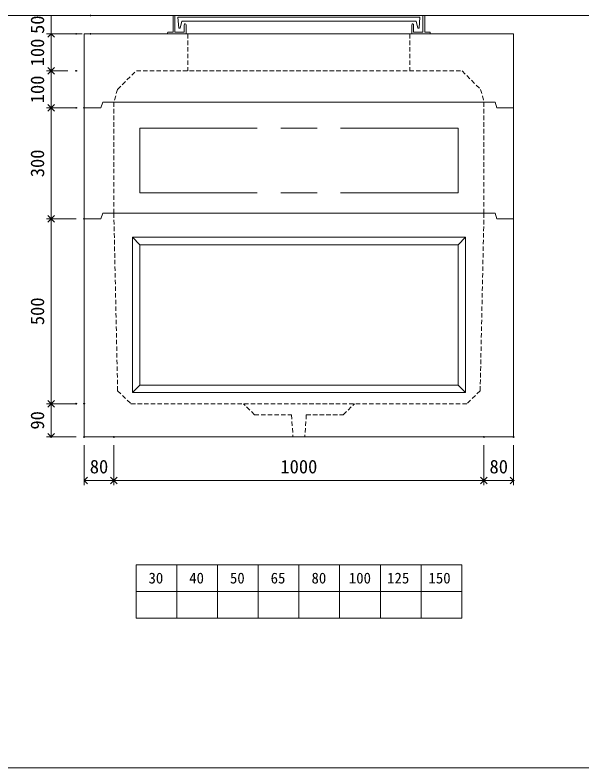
# Model space of a CAD drawing. Units: millimetres, scale not verified. Extents: x -4890 to 18490, y -2295 to 2295.
# Drawn here: x 1827 to 3359, y -1980 to 56 of the extents above; entities that cross this region are included whole.
import ezdxf
from ezdxf.enums import TextEntityAlignment as Align

# ---------------------------------------------------------------- set-up
doc = ezdxf.new("R2010")
doc.units = ezdxf.units.MM
doc.header["$LTSCALE"] = 10
doc.header["$PDMODE"] = 32
doc.header["$PDSIZE"] = 2
doc.linetypes.add('DASHED1', pattern=[1.8, 1.2, -0.6])
doc.linetypes.add('USER2', pattern=[50.8, 31.75, -6.35, 6.35, -6.35])
doc.layers.add('0-1_Defpoints', color=7, linetype='Continuous')
for name, color, linetype, lineweight in [('0-2_waku', 7, 'Continuous', 18), ('0-3_gaikei', 7, 'Continuous', 18), ('0-4_kakure', 7, 'DASHED1', 5), ('0-5_sunpou', 7, 'Continuous', 5), ('0-8_uchigawa', 6, 'Continuous', 18), ('0-A_futa', 3, 'Continuous', 18), ('0-B_GL', 4, 'Continuous', 18), ('0-D_文字１', 7, 'Continuous', 18), ('1-2_uchigawa2', 6, 'USER2', 18)]:
    doc.layers.add(name, color=color, linetype=linetype, lineweight=lineweight)
doc.styles.add('ＭＳ ゴシック', font='')
doc.styles.get('ＭＳ ゴシック').set_extended_font_data('MS Gothic')

# ---------------------------------------------------------------- blocks, each defined once
blk = doc.blocks.new('_Open90')
at = {"layer": '0-5_sunpou'}
blk.add_line((0, 0), (-1, 0), dxfattribs=at)
blk.add_lwpolyline([(-0.5, 0.5), (0, 0), (-0.5, -0.5)], dxfattribs=at)
blk = doc.blocks.new('D56')
at = {"layer": '0-1_Defpoints'}
for p in [(3461.18, 1124.36), (3541.18, 1124.36), (3541.18, 1006.94)]:
    blk.add_point(p, dxfattribs=at)
at = {"layer": '0-5_sunpou'}
for p, q in [((3461.18, 1102.36), (3461.18, 993.94)), ((3541.18, 1102.36), (3541.18, 993.94)), ((3479.18, 1006.94), (3523.18, 1006.94))]:
    blk.add_line(p, q, dxfattribs=at)
at = {"layer": '0-5_sunpou', "xscale": 18, "yscale": 18, "rotation": 180}
blk.add_blockref('_Open90', (3461.18, 1006.94), dxfattribs=at)
at = {"layer": '0-5_sunpou', "xscale": 18, "yscale": 18}
blk.add_blockref('_Open90', (3541.18, 1006.94), dxfattribs=at)
at = {"layer": '0-5_sunpou', "style": 'ＭＳ ゴシック'}
blk.add_text('80', height=36.66, dxfattribs=at).set_placement((3476.18, 1014.94), align=Align.BOTTOM_LEFT)
blk = doc.blocks.new('D57')
at = {"layer": '0-1_Defpoints'}
for p in [(3541.18, 1124.36), (4541.18, 1124.36), (4541.18, 1006.94)]:
    blk.add_point(p, dxfattribs=at)
at = {"layer": '0-5_sunpou'}
for p, q in [((3541.18, 1102.36), (3541.18, 993.94)), ((4541.18, 1102.36), (4541.18, 993.94)), ((3559.18, 1006.94), (4523.18, 1006.94))]:
    blk.add_line(p, q, dxfattribs=at)
at = {"layer": '0-5_sunpou', "xscale": 18, "yscale": 18, "rotation": 180}
blk.add_blockref('_Open90', (3541.18, 1006.94), dxfattribs=at)
at = {"layer": '0-5_sunpou', "xscale": 18, "yscale": 18}
blk.add_blockref('_Open90', (4541.18, 1006.94), dxfattribs=at)
at = {"layer": '0-5_sunpou', "style": 'ＭＳ ゴシック'}
blk.add_text('1000', height=36.66, dxfattribs=at).set_placement((3991.18, 1014.94), align=Align.BOTTOM_LEFT)
blk = doc.blocks.new('D58')
at = {"layer": '0-1_Defpoints'}
for p in [(4541.18, 1124.36), (4621.18, 1124.36), (4621.18, 1006.94)]:
    blk.add_point(p, dxfattribs=at)
at = {"layer": '0-5_sunpou'}
for p, q in [((4541.18, 1102.36), (4541.18, 993.94)), ((4621.18, 1102.36), (4621.18, 993.94)), ((4559.18, 1006.94), (4603.18, 1006.94))]:
    blk.add_line(p, q, dxfattribs=at)
at = {"layer": '0-5_sunpou', "xscale": 18, "yscale": 18, "rotation": 180}
blk.add_blockref('_Open90', (4541.18, 1006.94), dxfattribs=at)
at = {"layer": '0-5_sunpou', "xscale": 18, "yscale": 18}
blk.add_blockref('_Open90', (4621.18, 1006.94), dxfattribs=at)
at = {"layer": '0-5_sunpou', "style": 'ＭＳ ゴシック'}
blk.add_text('80', height=36.66, dxfattribs=at).set_placement((4556.18, 1014.94), align=Align.BOTTOM_LEFT)
blk = doc.blocks.new('D59')
at = {"layer": '0-1_Defpoints'}
for p in [(3461.18, 1214.36), (3371.86, 1124.36), (3461.18, 1124.36)]:
    blk.add_point(p, dxfattribs=at)
at = {"layer": '0-5_sunpou'}
for p, q in [((3439.18, 1214.36), (3358.86, 1214.36)), ((3371.86, 1196.36), (3371.86, 1142.36)), ((3439.18, 1124.36), (3358.86, 1124.36))]:
    blk.add_line(p, q, dxfattribs=at)
at = {"layer": '0-5_sunpou', "xscale": 18, "yscale": 18}
for p, rotation in [((3371.86, 1214.36), 90), ((3371.86, 1124.36), 270)]:
    blk.add_blockref('_Open90', p, dxfattribs=dict(at, rotation=rotation))
at = {"layer": '0-5_sunpou', "style": 'ＭＳ ゴシック'}
blk.add_text('90', height=36.66, rotation=90, dxfattribs=at).set_placement((3363.86, 1144.36), align=Align.BOTTOM_LEFT)
blk = doc.blocks.new('D60')
at = {"layer": '0-1_Defpoints'}
for p in [(3461.18, 2014.36), (3371.86, 1714.36), (3461.18, 1714.36)]:
    blk.add_point(p, dxfattribs=at)
at = {"layer": '0-5_sunpou'}
for p, q in [((3439.18, 2014.36), (3358.86, 2014.36)), ((3371.86, 1996.36), (3371.86, 1732.36)), ((3439.18, 1714.36), (3358.86, 1714.36))]:
    blk.add_line(p, q, dxfattribs=at)
at = {"layer": '0-5_sunpou', "xscale": 18, "yscale": 18}
for p, rotation in [((3371.86, 2014.36), 90), ((3371.86, 1714.36), 270)]:
    blk.add_blockref('_Open90', p, dxfattribs=dict(at, rotation=rotation))
at = {"layer": '0-5_sunpou', "style": 'ＭＳ ゴシック'}
blk.add_text('300', height=36.66, rotation=90, dxfattribs=at).set_placement((3363.86, 1826.86), align=Align.BOTTOM_LEFT)
blk = doc.blocks.new('D61')
at = {"layer": '0-1_Defpoints'}
for p in [(3461.18, 1714.36), (3371.86, 1214.36), (3439.18, 1214.36)]:
    blk.add_point(p, dxfattribs=at)
at = {"layer": '0-5_sunpou'}
for p, q in [((3439.18, 1714.36), (3358.86, 1714.36)), ((3371.86, 1696.36), (3371.86, 1232.36)), ((3417.18, 1214.36), (3358.86, 1214.36))]:
    blk.add_line(p, q, dxfattribs=at)
at = {"layer": '0-5_sunpou', "xscale": 18, "yscale": 18}
for p, rotation in [((3371.86, 1714.36), 90), ((3371.86, 1214.36), 270)]:
    blk.add_blockref('_Open90', p, dxfattribs=dict(at, rotation=rotation))
at = {"layer": '0-5_sunpou', "style": 'ＭＳ ゴシック'}
blk.add_text('500', height=36.66, rotation=90, dxfattribs=at).set_placement((3363.86, 1426.86), align=Align.BOTTOM_LEFT)
blk = doc.blocks.new('D70')
at = {"layer": '0-1_Defpoints'}
for p in [(3439.18, 2214.36), (3371.86, 2114.36), (3439.18, 2114.36)]:
    blk.add_point(p, dxfattribs=at)
at = {"layer": '0-5_sunpou'}
for p, q in [((3417.18, 2214.36), (3358.86, 2214.36)), ((3371.86, 2196.36), (3371.86, 2132.36)), ((3417.18, 2114.36), (3358.86, 2114.36))]:
    blk.add_line(p, q, dxfattribs=at)
at = {"layer": '0-5_sunpou', "xscale": 18, "yscale": 18}
for p, rotation in [((3371.86, 2214.36), 90), ((3371.86, 2114.36), 270)]:
    blk.add_blockref('_Open90', p, dxfattribs=dict(at, rotation=rotation))
at = {"layer": '0-5_sunpou', "style": 'ＭＳ ゴシック'}
blk.add_text('100', height=36.66, rotation=90, dxfattribs=at).set_placement((3363.86, 2126.86), align=Align.BOTTOM_LEFT)
blk = doc.blocks.new('D71')
at = {"layer": '0-1_Defpoints'}
for p in [(3439.18, 2114.36), (3371.86, 2014.36), (3439.18, 2014.36)]:
    blk.add_point(p, dxfattribs=at)
at = {"layer": '0-5_sunpou'}
for p, q in [((3417.18, 2114.36), (3358.86, 2114.36)), ((3371.86, 2096.36), (3371.86, 2032.36)), ((3417.18, 2014.36), (3358.86, 2014.36))]:
    blk.add_line(p, q, dxfattribs=at)
at = {"layer": '0-5_sunpou', "xscale": 18, "yscale": 18}
for p, rotation in [((3371.86, 2114.36), 90), ((3371.86, 2014.36), 270)]:
    blk.add_blockref('_Open90', p, dxfattribs=dict(at, rotation=rotation))
at = {"layer": '0-5_sunpou', "style": 'ＭＳ ゴシック'}
blk.add_text('100', height=36.66, rotation=90, dxfattribs=at).set_placement((3363.86, 2026.86), align=Align.BOTTOM_LEFT)
blk = doc.blocks.new('D77')
at = {"layer": '0-1_Defpoints'}
for p in [(3461.18, 1714.36), (3371.86, 1214.36), (3439.18, 1214.36)]:
    blk.add_point(p, dxfattribs=at)
at = {"layer": '0-5_sunpou'}
for p, q in [((3439.18, 1714.36), (3358.86, 1714.36)), ((3371.86, 1696.36), (3371.86, 1232.36)), ((3417.18, 1214.36), (3358.86, 1214.36))]:
    blk.add_line(p, q, dxfattribs=at)
at = {"layer": '0-5_sunpou', "xscale": 18, "yscale": 18}
for p, rotation in [((3371.86, 1714.36), 90), ((3371.86, 1214.36), 270)]:
    blk.add_blockref('_Open90', p, dxfattribs=dict(at, rotation=rotation))
at = {"layer": '0-5_sunpou', "style": 'ＭＳ ゴシック'}
blk.add_text('500', height=36.66, rotation=90, dxfattribs=at).set_placement((3363.86, 1426.86), align=Align.BOTTOM_LEFT)
blk = doc.blocks.new('D81')
at = {"layer": '0-1_Defpoints'}
for p in [(3477.96, 2264.36), (3371.86, 2214.36), (3477.96, 2214.36)]:
    blk.add_point(p, dxfattribs=at)
at = {"layer": '0-5_sunpou'}
for p, q in [((3455.96, 2264.36), (3358.86, 2264.36)), ((3371.86, 2264.36), (3371.86, 2214.36)), ((3455.96, 2214.36), (3358.86, 2214.36))]:
    blk.add_line(p, q, dxfattribs=at)
at = {"layer": '0-5_sunpou', "style": 'ＭＳ ゴシック'}
blk.add_text('50', height=36.66, rotation=90, dxfattribs=at).set_placement((3363.86, 2214.36), align=Align.BOTTOM_LEFT)

msp = doc.modelspace()

# ---------------------------------------------------------------- linework, layer by layer
at = {"layer": '0-2_waku'}
for p, q in [((2153.86, -1431.21), (2153.86, -1575.21)), ((2153.86, -1431.21), (2153.86, -1575.21)), ((2153.86, -1431.21), (2153.86, -1575.21)), ((2153.86, -1431.21), (2153.86, -1575.21)), ((2153.86, -1431.21), (3033.86, -1431.21)), ((2263.86, -1431.21), (2263.86, -1575.21)), ((2373.86, -1431.21), (2373.86, -1575.21)), ((2373.86, -1431.21), (2373.86, -1575.21)), ((2483.86, -1431.21), (2483.86, -1575.21)), ((2593.86, -1431.21), (2593.86, -1575.21)), ((2703.86, -1431.21), (2703.86, -1575.21)), ((2813.86, -1431.21), (2813.86, -1575.21)), ((2923.86, -1431.21), (2923.86, -1575.21)), ((3033.86, -1431.21), (3033.86, -1575.21)), ((2153.86, -1503.21), (3033.86, -1503.21)), ((2153.86, -1575.21), (3033.86, -1575.21)), ((-1230, -1980.21), (4890, -1980.21)), ((-1230, -1980.21), (4890, -1980.21)), ((-1230, -1980.21), (4890, -1980.21)), ((-1230, -1980.21), (4890, -1980.21))]:
    msp.add_line(p, q, dxfattribs=at)
at = {"layer": '0-3_gaikei'}
for p, q in [((3173.86, 4.79), (2013.86, 4.79)), ((2013.86, -195.21), (2013.86, 4.79)), ((3173.86, -195.21), (3173.86, 4.79)), ((3173.86, -785.21), (3173.86, -5.21)), ((2063.86, -180.21), (2058.86, -195.21)), ((2593.86, -180.21), (2063.86, -180.21)), ((3123.86, -180.21), (2593.86, -180.21)), ((3123.86, -180.21), (3128.86, -195.21)), ((2013.86, -195.21), (2013.86, -1085.21)), ((2058.86, -195.21), (2013.86, -195.21)), ((2058.86, -195.21), (2013.86, -195.21)), ((3173.86, -195.21), (3128.86, -195.21)), ((2063.86, -480.21), (2058.86, -495.21)), ((3123.86, -480.21), (3128.86, -495.21)), ((3123.86, -480.21), (3128.86, -495.21)), ((2058.86, -495.21), (2013.86, -495.21)), ((2058.86, -495.21), (2013.86, -495.21)), ((2058.86, -495.21), (2013.86, -495.21)), ((3173.86, -495.21), (3128.86, -495.21)), ((3173.86, -495.21), (3128.86, -495.21))]:
    msp.add_line(p, q, dxfattribs=at)
for points in [[(3123.86, -480.21), (2593.86, -480.21), (2063.86, -480.21)], [(2013.86, -1085.21), (3173.86, -1085.21), (3173.86, -495.21)]]:
    msp.add_lwpolyline(points, dxfattribs=at)
at = {"layer": '0-4_kakure'}
for p, q in [((2293.86, 4.79), (2293.86, -95.21)), ((2293.86, 4.79), (2293.86, -95.21)), ((2893.86, 4.79), (2893.86, -95.21)), ((2893.86, 4.79), (2893.86, -95.21)), ((2103.86, -145.21), (2153.86, -95.21)), ((2154.72, -95.21), (3034.72, -95.21)), ((3034.72, -95.21), (3084.72, -145.21)), ((2103.86, -145.21), (2093.86, -180.21)), ((3084.72, -145.21), (3094.72, -180.21)), ((2093.86, -180.21), (2093.86, -480.21)), ((3093.86, -480.21), (3093.86, -180.21)), ((2104.19, -960.21), (2093.86, -480.21)), ((3093.86, -480.21), (3083.54, -960.21)), ((2104.19, -960.21), (2139.95, -995.21)), ((3083.54, -960.21), (3047.78, -995.21)), ((2139.95, -995.21), (2593.86, -995.21)), ((2473.86, -1025.21), (2443.86, -995.21)), ((3047.78, -995.21), (2593.86, -995.21)), ((2713.86, -1025.21), (2743.86, -995.21)), ((2473.86, -1025.21), (2573.86, -1025.21)), ((2573.86, -1025.21), (2577.86, -1085.21)), ((2613.86, -1025.21), (2609.86, -1085.21)), ((2613.86, -1025.21), (2713.86, -1025.21))]:
    msp.add_line(p, q, dxfattribs=at)
at = {"layer": '0-8_uchigawa'}
for p, q in [((2143.86, -545.21), (2163.86, -565.21)), ((2143.86, -965.21), (2143.86, -545.21)), ((3043.86, -965.21), (3043.86, -545.21)), ((2163.86, -565.21), (2593.86, -565.21)), ((2163.86, -945.21), (2163.86, -565.21)), ((3023.86, -945.21), (3023.86, -565.21)), ((2143.86, -965.21), (2163.86, -945.21)), ((2163.86, -945.21), (3023.86, -945.21)), ((3043.86, -965.21), (3023.86, -945.21)), ((2143.86, -965.21), (3043.86, -965.21))]:
    msp.add_line(p, q, dxfattribs=at)
for points in [[(2143.86, -545.21), (2593.86, -545.21), (3043.86, -545.21)], [(2593.86, -565.21), (3023.86, -565.21), (3043.86, -545.21)]]:
    msp.add_lwpolyline(points, dxfattribs=at)
at = {"layer": '0-A_futa'}
for p, q in [((2253.86, 52.79), (2253.86, 9.79)), ((2255.86, 54.79), (2258.86, 54.79)), ((2258.86, 54.79), (2258.86, 9.79)), ((2266.67, 50.29), (2921, 50.29)), ((2266.67, 50.29), (2269.16, 20.29)), ((2921, 50.29), (2918.75, 20.29)), ((2928.86, 54.79), (2928.86, 9.79)), ((2928.86, 54.79), (2931.86, 54.79)), ((2933.86, 52.79), (2933.86, 9.79)), ((2277.19, 39.29), (2272.87, 20.29)), ((2277.19, 39.29), (2910.53, 39.29)), ((2283.86, 29.79), (2283.86, 9.79)), ((2285.86, 31.79), (2286.86, 31.79)), ((2288.86, 29.79), (2288.86, 4.79)), ((2898.86, 29.79), (2898.86, 4.79)), ((2901.86, 31.79), (2900.86, 31.79)), ((2903.86, 29.79), (2903.86, 9.79)), ((2910.53, 39.29), (2914.85, 20.29)), ((2238.86, 7.79), (2238.86, 6.79)), ((2240.86, 9.79), (2253.86, 9.79)), ((2293.86, 4.79), (2240.86, 4.79)), ((2258.86, 9.79), (2283.86, 9.79)), ((2269.16, 20.29), (2272.87, 20.29)), ((2898.86, 4.79), (2946.86, 4.79)), ((2928.86, 9.79), (2903.86, 9.79)), ((2918.75, 20.29), (2914.85, 20.29)), ((2946.86, 9.79), (2933.86, 9.79)), ((2948.86, 7.79), (2948.86, 6.79))]:
    msp.add_line(p, q, dxfattribs=at)
for centre, start, end in [((2255.86, 52.79), 90, 180), ((2931.86, 52.79), 0, 90), ((2285.86, 29.79), 90, 180), ((2286.86, 29.79), 0, 90), ((2900.86, 29.79), 90, 180), ((2901.86, 29.79), 0, 90), ((2240.86, 7.79), 90, 180), ((2240.86, 6.79), 180, 270), ((2946.86, 7.79), 0, 90), ((2946.86, 6.79), 270, 0)]:
    msp.add_arc(centre, 2, start, end, dxfattribs=at)
at = {"layer": '0-B_GL'}
msp.add_line((-1230, 54.79), (4890, 54.79), dxfattribs=at)
at = {"layer": '1-2_uchigawa2'}
for p, q in [((2163.86, -250.21), (2593.86, -250.21)), ((2163.86, -250.21), (2163.86, -425.21)), ((3023.86, -250.21), (2593.86, -250.21)), ((3023.86, -250.21), (3023.86, -425.21)), ((2163.86, -425.21), (2593.86, -425.21)), ((3023.86, -425.21), (2593.86, -425.21))]:
    msp.add_line(p, q, dxfattribs=at)

# ---------------------------------------------------------------- block references
at = {"layer": '0-5_sunpou'}
for name in ['D81', 'D70', 'D71', 'D60', 'D61', 'D77', 'D59', 'D56', 'D57', 'D58']:
    msp.add_blockref(name, (-1447.32, -2209.57), dxfattribs=at)

# ---------------------------------------------------------------- texts
at = {"layer": '0-D_文字１', "style": 'ＭＳ ゴシック'}
for s, p in [('30', (2187.48, -1490.18)), ('40', (2297.48, -1490.18)), ('50', (2407.48, -1490.18)), ('65', (2517.48, -1490.18)), ('80', (2627.89, -1490.18)), ('100', (2728.76, -1490.18)), ('125', (2832.15, -1490.18)), ('150', (2943.91, -1490.18))]:
    msp.add_text(s, height=29.33, dxfattribs=at).set_placement(p, align=Align.BOTTOM_LEFT)

doc.saveas('drawing.dxf')
